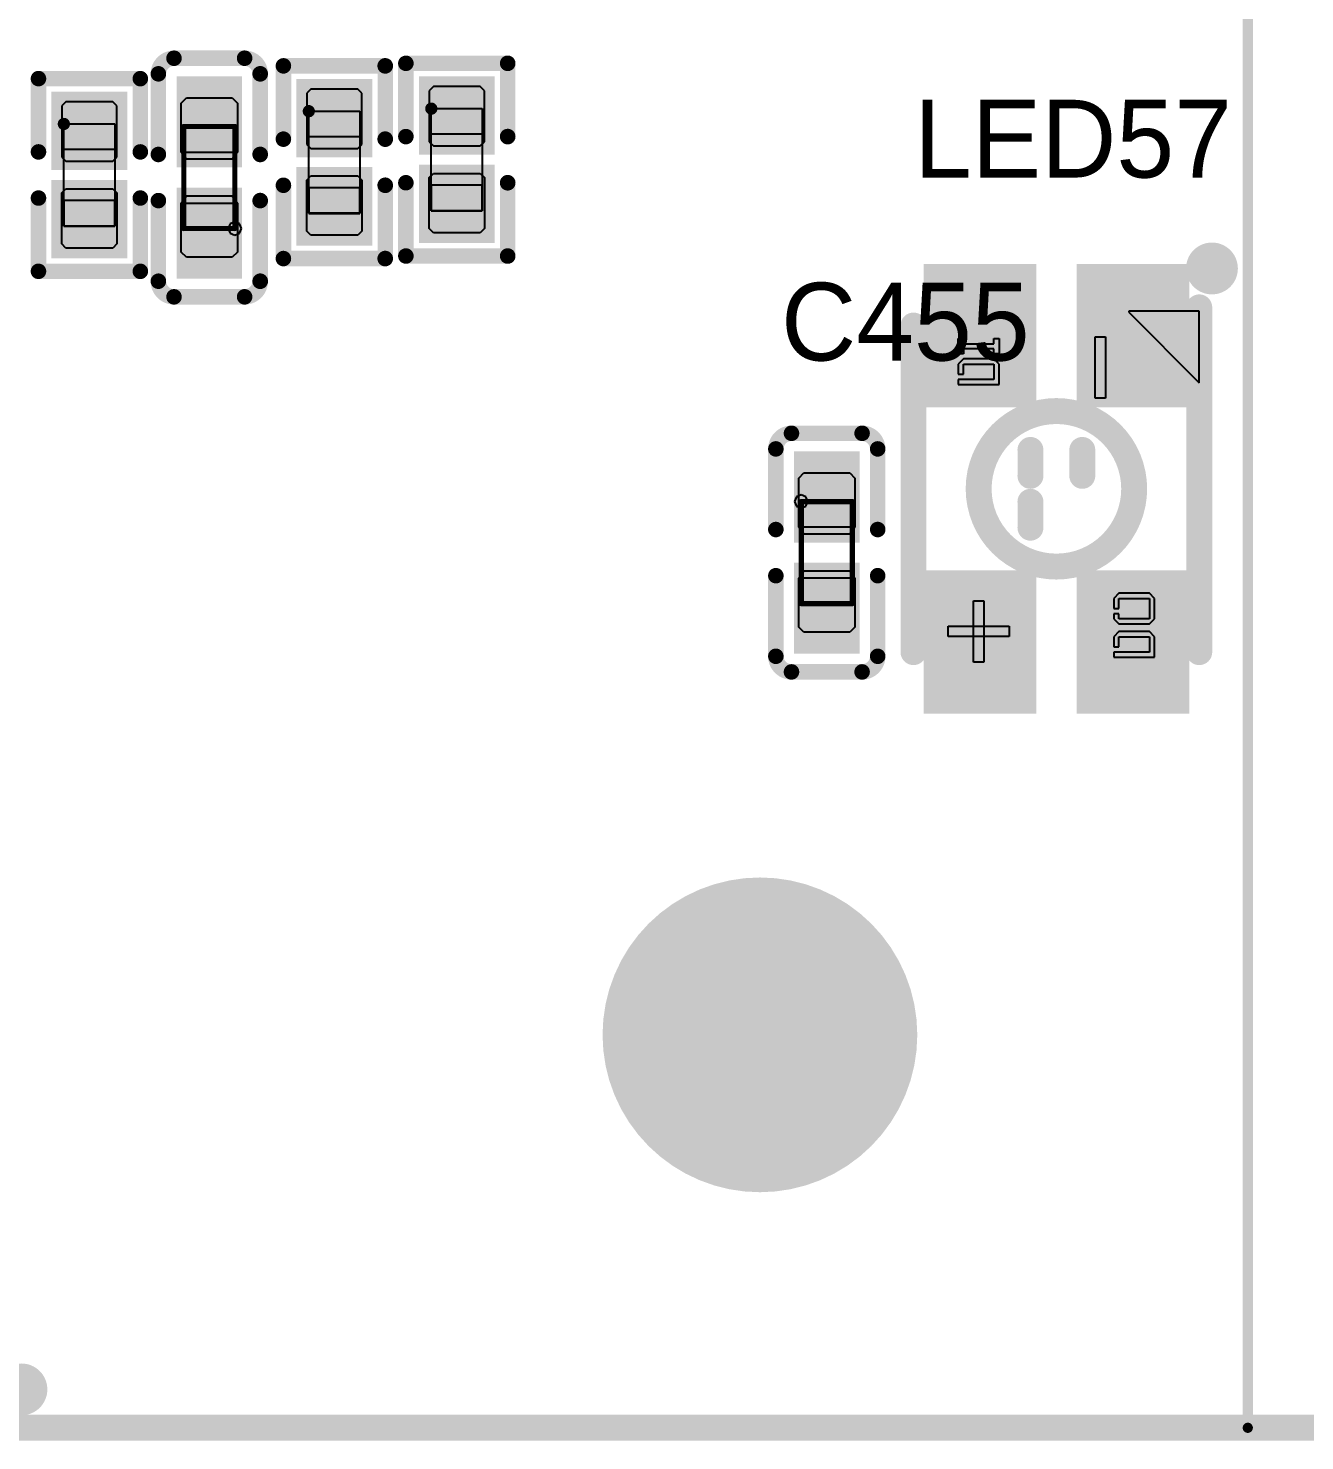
# Model space of a CAD drawing. Header units: millimetres. Extents: x 892 to 1144, y 1011 to 1123.
# Drawn here: x 1111.98 to 1124.48, y 1023.4 to 1037.24 of the extents above; entities that cross this region are included whole.
import ezdxf

# ---------------------------------------------------------------- set-up
doc = ezdxf.new("R2010")
doc.units = ezdxf.units.MM
for name, color, linetype in [('BottomLayer', 5, 'Continuous'), ('BottomSolder', 6, 'Continuous'), ('KeepOutLayer', 6, 'Continuous'), ('Mechanical15', 56, 'Continuous'), ('Mechanical4', 56, 'Continuous'), ('Mechanical5', 56, 'Continuous'), ('Mechanical6', 56, 'Continuous'), ('MultiLayer', 9, 'Continuous'), ('TopLayer', 1, 'Continuous'), ('TopOverlay', 2, 'Continuous'), ('TopPaste', 8, 'Continuous'), ('TopSolder', 216, 'Continuous')]:
    doc.layers.add(name, color=color, linetype=linetype)

msp = doc.modelspace()

# ---------------------------------------------------------------- linework, layer by layer
at = {"layer": 'BottomLayer', "const_width": 1.44}
msp.add_lwpolyline([(1118.425, 1027.375, 1), (1119.865, 1027.375, 1)], format="xyb", close=True, dxfattribs=at)
at = {"layer": 'BottomSolder', "const_width": 1.542}
msp.add_lwpolyline([(1118.374, 1027.375, 1), (1119.916, 1027.375, 1)], format="xyb", close=True, dxfattribs=at)
at = {"layer": 'KeepOutLayer', "const_width": 0.1}
for points in [[(1123.925, 1023.525), (1123.925, 1122.275)], [(1032.725, 1023.525), (1123.925, 1023.525)]]:
    msp.add_lwpolyline(points, dxfattribs=at)
at = {"layer": 'KeepOutLayer', "const_width": 0.05}
msp.add_lwpolyline([(1123.9, 1023.525, 1), (1123.95, 1023.525, 1)], format="xyb", close=True, dxfattribs=at)
msp.add_lwpolyline([(1123.9, 1023.525, 1), (1123.95, 1023.525, 1)], format="xyb", close=True, dxfattribs=at)
at = {"layer": 'Mechanical15'}
for p, q in [((1114, 1036.275), (1113.5, 1036.275)), ((1113.5, 1036.275), (1113.5, 1036.025)), ((1114, 1036.025), (1114, 1036.275)), ((1113.5, 1036.025), (1114, 1036.025)), ((1113.5, 1035.275), (1113.5, 1035.525)), ((1113.5, 1035.525), (1114, 1035.525)), ((1114, 1035.525), (1114, 1035.275)), ((1114, 1035.275), (1113.5, 1035.275)), ((1113.954, 1035.321), (1113.935, 1035.275)), ((1113.935, 1035.275), (1113.954, 1035.229)), ((1114, 1035.34), (1113.954, 1035.321)), ((1113.954, 1035.229), (1114, 1035.21)), ((1114, 1035.34), (1114, 1035.34)), ((1114.046, 1035.321), (1114, 1035.34)), ((1114, 1035.21), (1114.046, 1035.229)), ((1114, 1035.21), (1114, 1035.21)), ((1114.065, 1035.275), (1114.046, 1035.321)), ((1114.046, 1035.229), (1114.065, 1035.275)), ((1119.504, 1032.646), (1119.485, 1032.6)), ((1119.485, 1032.6), (1119.504, 1032.554)), ((1119.55, 1032.665), (1119.504, 1032.646)), ((1119.596, 1032.646), (1119.55, 1032.665)), ((1119.55, 1032.665), (1119.55, 1032.665)), ((1119.55, 1032.35), (1119.55, 1032.6)), ((1119.55, 1032.6), (1120.05, 1032.6)), ((1119.615, 1032.6), (1119.596, 1032.646)), ((1119.596, 1032.554), (1119.615, 1032.6)), ((1120.05, 1032.6), (1120.05, 1032.35)), ((1119.504, 1032.554), (1119.55, 1032.535)), ((1119.55, 1032.535), (1119.596, 1032.554)), ((1119.55, 1032.535), (1119.55, 1032.535)), ((1120.05, 1032.35), (1119.55, 1032.35)), ((1119.55, 1031.85), (1119.55, 1031.6)), ((1120.05, 1031.85), (1119.55, 1031.85)), ((1120.05, 1031.6), (1120.05, 1031.85)), ((1119.55, 1031.6), (1120.05, 1031.6))]:
    msp.add_line(p, q, dxfattribs=at)
at = {"layer": 'Mechanical15', "const_width": 0.0508}
for points in [[(1113.5, 1036.275), (1114, 1036.275)], [(1113.5, 1035.275), (1113.5, 1036.275)], [(1114, 1035.275), (1114, 1036.275)], [(1113.5, 1035.275), (1114, 1035.275)], [(1119.55, 1031.6), (1119.55, 1032.6)], [(1119.55, 1032.6), (1120.05, 1032.6)], [(1120.05, 1031.6), (1120.05, 1032.6)], [(1119.55, 1031.6), (1120.05, 1031.6)]]:
    msp.add_lwpolyline(points, dxfattribs=at)
at = {"layer": 'Mechanical15', "const_width": 0.0254}
for points in [[(1113.487, 1036.275, 1), (1113.513, 1036.275, 1)], [(1113.487, 1036.275, 1), (1113.513, 1036.275, 1)], [(1113.987, 1036.275, 1), (1114.013, 1036.275, 1)], [(1113.987, 1036.275, 1), (1114.013, 1036.275, 1)], [(1113.487, 1035.275, 1), (1113.513, 1035.275, 1)], [(1113.487, 1035.275, 1), (1113.513, 1035.275, 1)], [(1113.987, 1035.275, 1), (1114.013, 1035.275, 1)], [(1113.987, 1035.275, 1), (1114.013, 1035.275, 1)], [(1119.537, 1032.6, 1), (1119.563, 1032.6, 1)], [(1119.537, 1032.6, 1), (1119.563, 1032.6, 1)], [(1120.037, 1032.6, 1), (1120.063, 1032.6, 1)], [(1120.037, 1032.6, 1), (1120.063, 1032.6, 1)], [(1119.537, 1031.6, 1), (1119.563, 1031.6, 1)], [(1119.537, 1031.6, 1), (1119.563, 1031.6, 1)], [(1120.037, 1031.6, 1), (1120.063, 1031.6, 1)], [(1120.037, 1031.6, 1), (1120.063, 1031.6, 1)]]:
    msp.add_lwpolyline(points, format="xyb", close=True, dxfattribs=at)
at = {"layer": 'Mechanical4'}
for p, q in [((1114.725, 1035.425), (1114.725, 1036.425)), ((1114.725, 1036.425), (1115.225, 1036.425)), ((1115.225, 1036.425), (1115.225, 1035.425)), ((1115.925, 1035.45), (1115.925, 1036.45)), ((1115.925, 1036.45), (1116.425, 1036.45)), ((1116.425, 1036.45), (1116.425, 1035.45)), ((1112.325, 1035.3), (1112.325, 1036.3)), ((1112.325, 1036.3), (1112.825, 1036.3)), ((1112.825, 1036.3), (1112.825, 1035.3)), ((1115.225, 1035.425), (1114.725, 1035.425)), ((1116.425, 1035.45), (1115.925, 1035.45)), ((1112.825, 1035.3), (1112.325, 1035.3))]:
    msp.add_line(p, q, dxfattribs=at)
at = {"layer": 'Mechanical5'}
for p, q in [((1114.725, 1036.175), (1114.725, 1036.425)), ((1114.725, 1036.425), (1115.225, 1036.425)), ((1115.225, 1036.425), (1115.225, 1036.175)), ((1115.925, 1036.2), (1115.925, 1036.45)), ((1115.925, 1036.45), (1116.425, 1036.45)), ((1116.425, 1036.45), (1116.425, 1036.2)), ((1112.325, 1036.05), (1112.325, 1036.3)), ((1112.325, 1036.3), (1112.825, 1036.3)), ((1112.825, 1036.3), (1112.825, 1036.05)), ((1115.225, 1036.175), (1114.725, 1036.175)), ((1116.425, 1036.2), (1115.925, 1036.2)), ((1112.825, 1036.05), (1112.325, 1036.05)), ((1114.725, 1035.674), (1114.725, 1035.424)), ((1115.225, 1035.674), (1114.725, 1035.674)), ((1115.225, 1035.424), (1115.225, 1035.674)), ((1115.925, 1035.699), (1115.925, 1035.449)), ((1116.425, 1035.699), (1115.925, 1035.699)), ((1116.425, 1035.449), (1116.425, 1035.699)), ((1112.325, 1035.549), (1112.325, 1035.299)), ((1112.825, 1035.549), (1112.325, 1035.549)), ((1112.825, 1035.299), (1112.825, 1035.549)), ((1114.725, 1035.424), (1115.225, 1035.424)), ((1115.925, 1035.449), (1116.425, 1035.449)), ((1112.325, 1035.299), (1112.825, 1035.299))]:
    msp.add_line(p, q, dxfattribs=at)
at = {"layer": 'Mechanical6'}
for p, q in [((1123.45, 1034.465), (1122.76, 1034.465)), ((1122.76, 1034.465), (1122.76, 1034.455)), ((1122.76, 1034.455), (1123.45, 1033.765)), ((1123.45, 1033.765), (1123.45, 1034.465)), ((1121.088, 1034.047), (1121.088, 1034.197)), ((1121.088, 1034.197), (1121.138, 1034.197)), ((1121.138, 1034.197), (1121.138, 1034.147)), ((1121.138, 1034.147), (1121.438, 1034.147)), ((1121.438, 1034.147), (1121.438, 1034.197)), ((1121.438, 1034.197), (1121.488, 1034.197)), ((1121.488, 1034.197), (1121.488, 1034.047)), ((1122.431, 1033.614), (1122.431, 1034.214)), ((1122.431, 1034.214), (1122.531, 1034.214)), ((1122.531, 1034.214), (1122.531, 1033.614)), ((1121.138, 1034.047), (1121.088, 1034.047)), ((1121.138, 1033.997), (1121.088, 1033.947)), ((1121.438, 1034.097), (1121.138, 1034.097)), ((1121.138, 1034.097), (1121.138, 1034.047)), ((1121.438, 1033.997), (1121.138, 1033.997)), ((1121.438, 1034.047), (1121.438, 1034.097)), ((1121.488, 1034.047), (1121.438, 1034.047)), ((1121.488, 1033.947), (1121.438, 1033.997)), ((1121.088, 1033.947), (1121.088, 1033.847)), ((1121.088, 1033.847), (1121.138, 1033.847)), ((1121.138, 1033.847), (1121.138, 1033.947)), ((1121.138, 1033.947), (1121.438, 1033.947)), ((1121.438, 1033.947), (1121.438, 1033.797)), ((1121.488, 1033.747), (1121.488, 1033.947)), ((1121.088, 1033.797), (1121.088, 1033.747)), ((1121.438, 1033.797), (1121.088, 1033.797)), ((1121.088, 1033.747), (1121.488, 1033.747)), ((1122.531, 1033.614), (1122.431, 1033.614)), ((1121.238, 1031.028), (1121.238, 1031.628)), ((1121.238, 1031.628), (1121.338, 1031.628)), ((1121.338, 1031.628), (1121.338, 1031.028)), ((1122.662, 1031.701), (1122.612, 1031.651)), ((1122.612, 1031.651), (1122.612, 1031.551)), ((1122.962, 1031.701), (1122.662, 1031.701)), ((1122.662, 1031.551), (1122.662, 1031.651)), ((1122.662, 1031.651), (1122.962, 1031.651)), ((1123.012, 1031.651), (1122.962, 1031.701)), ((1122.962, 1031.651), (1122.962, 1031.451)), ((1123.012, 1031.451), (1123.012, 1031.651)), ((1122.612, 1031.551), (1122.662, 1031.551)), ((1122.612, 1031.501), (1122.612, 1031.451)), ((1122.662, 1031.501), (1122.612, 1031.501)), ((1122.662, 1031.451), (1122.662, 1031.501)), ((1120.988, 1031.278), (1120.988, 1031.378)), ((1120.988, 1031.378), (1121.588, 1031.378)), ((1121.588, 1031.378), (1121.588, 1031.278)), ((1122.612, 1031.451), (1122.662, 1031.401)), ((1122.962, 1031.451), (1122.662, 1031.451)), ((1122.662, 1031.401), (1122.962, 1031.401)), ((1122.962, 1031.401), (1123.012, 1031.451)), ((1122.962, 1031.401), (1122.962, 1031.401)), ((1121.588, 1031.278), (1120.988, 1031.278)), ((1122.662, 1031.326), (1122.612, 1031.276)), ((1122.612, 1031.276), (1122.612, 1031.176)), ((1122.962, 1031.326), (1122.662, 1031.326)), ((1122.662, 1031.176), (1122.662, 1031.276)), ((1122.662, 1031.276), (1122.962, 1031.276)), ((1123.012, 1031.276), (1122.962, 1031.326)), ((1122.962, 1031.276), (1122.962, 1031.126)), ((1123.012, 1031.076), (1123.012, 1031.276)), ((1122.612, 1031.176), (1122.662, 1031.176)), ((1122.612, 1031.126), (1122.612, 1031.076)), ((1122.962, 1031.126), (1122.612, 1031.126)), ((1122.612, 1031.076), (1123.012, 1031.076)), ((1121.338, 1031.028), (1121.238, 1031.028))]:
    msp.add_line(p, q, dxfattribs=at)
for points, const_width in [([(1114.755, 1036.425, 1), (1114.695, 1036.425, 1)], 0.06), ([(1114.68, 1036.425, 1), (1114.71, 1036.425, 1)], 0.03), ([(1114.74, 1036.425, 1), (1114.77, 1036.425, 1)], 0.03), ([(1115.955, 1036.45, 1), (1115.895, 1036.45, 1)], 0.06), ([(1115.88, 1036.45, 1), (1115.91, 1036.45, 1)], 0.03), ([(1115.94, 1036.45, 1), (1115.97, 1036.45, 1)], 0.03), ([(1112.355, 1036.3, 1), (1112.295, 1036.3, 1)], 0.06), ([(1112.28, 1036.3, 1), (1112.31, 1036.3, 1)], 0.03), ([(1112.34, 1036.3, 1), (1112.37, 1036.3, 1)], 0.03)]:
    msp.add_lwpolyline(points, format="xyb", close=True, dxfattribs=dict(at, const_width=const_width))
at = {"layer": 'MultiLayer', "const_width": 1.44}
msp.add_lwpolyline([(1118.425, 1027.375, 1), (1119.865, 1027.375, 1)], format="xyb", close=True, dxfattribs=at)
at = {"layer": 'TopLayer', "const_width": 1.44}
msp.add_lwpolyline([(1118.425, 1027.375, 1), (1119.865, 1027.375, 1)], format="xyb", close=True, dxfattribs=at)
at = {"layer": 'TopLayer'}
for points in [[(1114.02, 1035.925), (1114.02, 1036.715), (1113.48, 1035.925), (1113.48, 1036.715)], [(1114.705, 1036.641), (1114.705, 1036.075), (1115.245, 1036.641), (1115.245, 1036.075)], [(1115.905, 1036.666), (1115.905, 1036.1), (1116.445, 1036.666), (1116.445, 1036.1)], [(1112.305, 1036.516), (1112.305, 1035.95), (1112.845, 1036.516), (1112.845, 1035.95)], [(1114.705, 1035.775), (1114.705, 1035.209), (1115.245, 1035.775), (1115.245, 1035.209)], [(1115.905, 1035.8), (1115.905, 1035.234), (1116.445, 1035.8), (1116.445, 1035.234)], [(1112.305, 1035.65), (1112.305, 1035.084), (1112.845, 1035.65), (1112.845, 1035.084)], [(1114.02, 1034.835), (1114.02, 1035.625), (1113.48, 1034.835), (1113.48, 1035.625)], [(1120.85, 1034.825), (1120.85, 1033.625), (1121.75, 1034.825), (1121.75, 1033.625)], [(1122.35, 1034.825), (1122.35, 1033.625), (1123.25, 1034.825), (1123.25, 1033.625)], [(1119.53, 1033.04), (1119.53, 1032.25), (1120.07, 1033.04), (1120.07, 1032.25)], [(1119.53, 1031.95), (1119.53, 1031.16), (1120.07, 1031.95), (1120.07, 1031.16)], [(1120.85, 1031.825), (1120.85, 1030.625), (1121.75, 1031.825), (1121.75, 1030.625)], [(1122.35, 1031.825), (1122.35, 1030.625), (1123.25, 1031.825), (1123.25, 1030.625)]]:
    msp.add_solid(points, dxfattribs=at)
at = {"layer": 'TopOverlay', "const_width": 0.152}
for points in [[(1113.251, 1036.791, -0.414214), (1113.404, 1036.944)], [(1114.096, 1036.944, -0.414214), (1114.249, 1036.791)], [(1113.404, 1034.606, -0.414214), (1113.251, 1034.759)], [(1114.249, 1034.759, -0.414214), (1114.096, 1034.606)], [(1119.301, 1033.116, -0.414214), (1119.454, 1033.269)], [(1120.146, 1033.269, -0.414214), (1120.299, 1033.116)], [(1119.454, 1030.931, -0.414214), (1119.301, 1031.084)], [(1120.299, 1031.084, -0.414214), (1120.146, 1030.931)]]:
    msp.add_lwpolyline(points, format="xyb", dxfattribs=at)
at = {"layer": 'TopOverlay'}
for points, const_width in [([(1113.404, 1036.944), (1114.096, 1036.944)], 0.152), ([(1113.251, 1036.001), (1113.251, 1036.791)], 0.152), ([(1114.249, 1036.001), (1114.249, 1036.791)], 0.152), ([(1114.476, 1036.151), (1114.476, 1036.869)], 0.152), ([(1114.476, 1036.869), (1115.474, 1036.869)], 0.152), ([(1115.474, 1036.151), (1115.474, 1036.869)], 0.152), ([(1115.676, 1036.176), (1115.676, 1036.894)], 0.152), ([(1115.676, 1036.894), (1116.674, 1036.894)], 0.152), ([(1116.674, 1036.176), (1116.674, 1036.894)], 0.152), ([(1112.076, 1036.026), (1112.076, 1036.744)], 0.152), ([(1112.076, 1036.744), (1113.074, 1036.744)], 0.152), ([(1113.074, 1036.026), (1113.074, 1036.744)], 0.152), ([(1114.476, 1034.981), (1114.476, 1035.699)], 0.152), ([(1115.474, 1034.981), (1115.474, 1035.699)], 0.152), ([(1115.676, 1035.006), (1115.676, 1035.724)], 0.152), ([(1116.674, 1035.006), (1116.674, 1035.724)], 0.152), ([(1112.076, 1034.856), (1112.076, 1035.574)], 0.152), ([(1113.074, 1034.856), (1113.074, 1035.574)], 0.152), ([(1113.251, 1034.759), (1113.251, 1035.549)], 0.152), ([(1114.249, 1034.759), (1114.249, 1035.549)], 0.152), ([(1115.676, 1035.006), (1116.674, 1035.006)], 0.152), ([(1112.076, 1034.856), (1113.074, 1034.856)], 0.152), ([(1114.476, 1034.981), (1115.474, 1034.981)], 0.152), ([(1113.404, 1034.606), (1114.096, 1034.606)], 0.152), ([(1123.45, 1034.325), (1123.45, 1034.503)], 0.254), ([(1120.65, 1031.125), (1120.65, 1034.325)], 0.254), ([(1123.45, 1031.125), (1123.45, 1034.325)], 0.254), ([(1119.454, 1033.269), (1120.146, 1033.269)], 0.152), ([(1119.301, 1032.326), (1119.301, 1033.116)], 0.152), ([(1120.299, 1032.326), (1120.299, 1033.116)], 0.152), ([(1121.796, 1032.852), (1121.796, 1033.106)], 0.254), ([(1122.304, 1032.852), (1122.304, 1033.106)], 0.254), ([(1121.796, 1032.344), (1121.796, 1032.598)], 0.254), ([(1119.301, 1031.084), (1119.301, 1031.874)], 0.152), ([(1120.299, 1031.084), (1120.299, 1031.874)], 0.152), ([(1119.454, 1030.931), (1120.146, 1030.931)], 0.152), ([(925.275, 1023.525), (1143.625, 1023.525)], 0.254)]:
    msp.add_lwpolyline(points, dxfattribs=dict(at, const_width=const_width))
for points, const_width in [([(1113.366, 1036.944, 1), (1113.442, 1036.944, 1)], 0.0762), ([(1113.366, 1036.944, 1), (1113.442, 1036.944, 1)], 0.0762), ([(1114.058, 1036.944, 1), (1114.134, 1036.944, 1)], 0.0762), ([(1114.058, 1036.944, 1), (1114.134, 1036.944, 1)], 0.0762), ([(1113.213, 1036.791, 1), (1113.289, 1036.791, 1)], 0.0762), ([(1113.213, 1036.791, 1), (1113.289, 1036.791, 1)], 0.0762), ([(1114.21, 1036.791, 1), (1114.287, 1036.791, 1)], 0.0762), ([(1114.21, 1036.791, 1), (1114.287, 1036.791, 1)], 0.0762), ([(1114.438, 1036.869, 1), (1114.514, 1036.869, 1)], 0.0762), ([(1114.438, 1036.869, 1), (1114.514, 1036.869, 1)], 0.0762), ([(1115.435, 1036.869, 1), (1115.512, 1036.869, 1)], 0.0762), ([(1115.435, 1036.869, 1), (1115.512, 1036.869, 1)], 0.0762), ([(1115.638, 1036.894, 1), (1115.714, 1036.894, 1)], 0.0762), ([(1115.638, 1036.894, 1), (1115.714, 1036.894, 1)], 0.0762), ([(1116.635, 1036.894, 1), (1116.712, 1036.894, 1)], 0.0762), ([(1116.635, 1036.894, 1), (1116.712, 1036.894, 1)], 0.0762), ([(1112.038, 1036.744, 1), (1112.114, 1036.744, 1)], 0.0762), ([(1112.038, 1036.744, 1), (1112.114, 1036.744, 1)], 0.0762), ([(1113.036, 1036.744, 1), (1113.112, 1036.744, 1)], 0.0762), ([(1113.036, 1036.744, 1), (1113.112, 1036.744, 1)], 0.0762), ([(1114.438, 1036.151, 1), (1114.514, 1036.151, 1)], 0.0762), ([(1115.435, 1036.151, 1), (1115.512, 1036.151, 1)], 0.0762), ([(1115.638, 1036.176, 1), (1115.714, 1036.176, 1)], 0.0762), ([(1116.635, 1036.176, 1), (1116.712, 1036.176, 1)], 0.0762), ([(1112.038, 1036.026, 1), (1112.114, 1036.026, 1)], 0.0762), ([(1113.036, 1036.026, 1), (1113.112, 1036.026, 1)], 0.0762), ([(1113.213, 1036.001, 1), (1113.289, 1036.001, 1)], 0.0762), ([(1114.21, 1036.001, 1), (1114.287, 1036.001, 1)], 0.0762), ([(1114.438, 1035.699, 1), (1114.514, 1035.699, 1)], 0.0762), ([(1115.435, 1035.699, 1), (1115.512, 1035.699, 1)], 0.0762), ([(1115.638, 1035.724, 1), (1115.714, 1035.724, 1)], 0.0762), ([(1116.635, 1035.724, 1), (1116.712, 1035.724, 1)], 0.0762), ([(1112.038, 1035.574, 1), (1112.114, 1035.574, 1)], 0.0762), ([(1113.036, 1035.574, 1), (1113.112, 1035.574, 1)], 0.0762), ([(1113.213, 1035.549, 1), (1113.289, 1035.549, 1)], 0.0762), ([(1114.21, 1035.549, 1), (1114.287, 1035.549, 1)], 0.0762), ([(1115.638, 1035.006, 1), (1115.714, 1035.006, 1)], 0.0762), ([(1115.638, 1035.006, 1), (1115.714, 1035.006, 1)], 0.0762), ([(1116.635, 1035.006, 1), (1116.712, 1035.006, 1)], 0.0762), ([(1116.635, 1035.006, 1), (1116.712, 1035.006, 1)], 0.0762), ([(1123.701, 1034.884, 1), (1123.447, 1034.884, 1)], 0.254), ([(1112.038, 1034.856, 1), (1112.114, 1034.856, 1)], 0.0762), ([(1112.038, 1034.856, 1), (1112.114, 1034.856, 1)], 0.0762), ([(1113.036, 1034.856, 1), (1113.112, 1034.856, 1)], 0.0762), ([(1113.036, 1034.856, 1), (1113.112, 1034.856, 1)], 0.0762), ([(1114.438, 1034.981, 1), (1114.514, 1034.981, 1)], 0.0762), ([(1114.438, 1034.981, 1), (1114.514, 1034.981, 1)], 0.0762), ([(1115.435, 1034.981, 1), (1115.512, 1034.981, 1)], 0.0762), ([(1115.435, 1034.981, 1), (1115.512, 1034.981, 1)], 0.0762), ([(1123.383, 1034.884, 1), (1123.51, 1034.884, 1)], 0.127), ([(1123.637, 1034.884, 1), (1123.764, 1034.884, 1)], 0.127), ([(1113.213, 1034.759, 1), (1113.289, 1034.759, 1)], 0.0762), ([(1113.213, 1034.759, 1), (1113.289, 1034.759, 1)], 0.0762), ([(1114.21, 1034.759, 1), (1114.287, 1034.759, 1)], 0.0762), ([(1114.21, 1034.759, 1), (1114.287, 1034.759, 1)], 0.0762), ([(1113.366, 1034.606, 1), (1113.442, 1034.606, 1)], 0.0762), ([(1113.366, 1034.606, 1), (1113.442, 1034.606, 1)], 0.0762), ([(1114.058, 1034.606, 1), (1114.134, 1034.606, 1)], 0.0762), ([(1114.058, 1034.606, 1), (1114.134, 1034.606, 1)], 0.0762), ([(1123.386, 1034.503, 1), (1123.513, 1034.503, 1)], 0.127), ([(1120.586, 1034.325, 1), (1120.713, 1034.325, 1)], 0.127), ([(1123.386, 1034.325, 1), (1123.513, 1034.325, 1)], 0.127), ([(1123.386, 1034.325, 1), (1123.513, 1034.325, 1)], 0.127), ([(1122.812, 1032.725, 1), (1121.288, 1032.725, 1)], 0.254), ([(1119.416, 1033.269, 1), (1119.492, 1033.269, 1)], 0.0762), ([(1119.416, 1033.269, 1), (1119.492, 1033.269, 1)], 0.0762), ([(1120.108, 1033.269, 1), (1120.184, 1033.269, 1)], 0.0762), ([(1120.108, 1033.269, 1), (1120.184, 1033.269, 1)], 0.0762), ([(1119.263, 1033.116, 1), (1119.339, 1033.116, 1)], 0.0762), ([(1119.263, 1033.116, 1), (1119.339, 1033.116, 1)], 0.0762), ([(1120.261, 1033.116, 1), (1120.337, 1033.116, 1)], 0.0762), ([(1120.261, 1033.116, 1), (1120.337, 1033.116, 1)], 0.0762), ([(1121.732, 1033.106, 1), (1121.859, 1033.106, 1)], 0.127), ([(1122.24, 1033.106, 1), (1122.367, 1033.106, 1)], 0.127), ([(1121.732, 1032.852, 1), (1121.859, 1032.852, 1)], 0.127), ([(1122.24, 1032.852, 1), (1122.367, 1032.852, 1)], 0.127), ([(1121.224, 1032.725, 1), (1121.351, 1032.725, 1)], 0.127), ([(1121.732, 1032.598, 1), (1121.859, 1032.598, 1)], 0.127), ([(1122.748, 1032.725, 1), (1122.875, 1032.725, 1)], 0.127), ([(1121.732, 1032.344, 1), (1121.859, 1032.344, 1)], 0.127), ([(1119.263, 1032.326, 1), (1119.339, 1032.326, 1)], 0.0762), ([(1120.261, 1032.326, 1), (1120.337, 1032.326, 1)], 0.0762), ([(1119.263, 1031.874, 1), (1119.339, 1031.874, 1)], 0.0762), ([(1120.261, 1031.874, 1), (1120.337, 1031.874, 1)], 0.0762), ([(1120.586, 1031.125, 1), (1120.713, 1031.125, 1)], 0.127), ([(1123.386, 1031.125, 1), (1123.513, 1031.125, 1)], 0.127), ([(1119.263, 1031.084, 1), (1119.339, 1031.084, 1)], 0.0762), ([(1119.263, 1031.084, 1), (1119.339, 1031.084, 1)], 0.0762), ([(1120.261, 1031.084, 1), (1120.337, 1031.084, 1)], 0.0762), ([(1120.261, 1031.084, 1), (1120.337, 1031.084, 1)], 0.0762), ([(1119.416, 1030.931, 1), (1119.492, 1030.931, 1)], 0.0762), ([(1119.416, 1030.931, 1), (1119.492, 1030.931, 1)], 0.0762), ([(1120.108, 1030.931, 1), (1120.184, 1030.931, 1)], 0.0762), ([(1120.108, 1030.931, 1), (1120.184, 1030.931, 1)], 0.0762), ([(1112.036, 1023.901, 1), (1111.782, 1023.901, 1)], 0.254), ([(1111.972, 1023.901, 1), (1112.099, 1023.901, 1)], 0.127)]:
    msp.add_lwpolyline(points, format="xyb", close=True, dxfattribs=dict(at, const_width=const_width))
at = {"layer": 'TopPaste'}
for p, q in [((1114.745, 1036.641), (1114.705, 1036.601)), ((1114.705, 1036.601), (1114.705, 1036.1)), ((1115.205, 1036.641), (1114.745, 1036.641)), ((1115.245, 1036.601), (1115.205, 1036.641)), ((1115.245, 1036.1), (1115.245, 1036.601)), ((1115.945, 1036.666), (1115.905, 1036.626)), ((1115.905, 1036.626), (1115.905, 1036.125)), ((1116.405, 1036.666), (1115.945, 1036.666)), ((1116.445, 1036.626), (1116.405, 1036.666)), ((1116.445, 1036.125), (1116.445, 1036.626)), ((1112.345, 1036.516), (1112.305, 1036.476)), ((1112.305, 1036.476), (1112.305, 1035.975)), ((1112.805, 1036.516), (1112.345, 1036.516)), ((1112.845, 1036.476), (1112.805, 1036.516)), ((1112.845, 1035.975), (1112.845, 1036.476)), ((1113.475, 1036.505), (1113.525, 1036.555)), ((1113.475, 1036.025), (1113.475, 1036.505)), ((1113.525, 1036.555), (1113.975, 1036.555)), ((1113.975, 1036.555), (1114.025, 1036.505)), ((1114.025, 1036.505), (1114.025, 1036.025)), ((1114.705, 1036.1), (1114.745, 1036.06)), ((1114.745, 1036.06), (1115.205, 1036.06)), ((1115.205, 1036.06), (1115.245, 1036.1)), ((1115.905, 1036.125), (1115.945, 1036.085)), ((1115.945, 1036.085), (1116.405, 1036.085)), ((1116.405, 1036.085), (1116.445, 1036.125)), ((1112.305, 1035.975), (1112.345, 1035.935)), ((1112.345, 1035.935), (1112.805, 1035.935)), ((1112.805, 1035.935), (1112.845, 1035.975)), ((1113.525, 1035.955), (1113.475, 1036.025)), ((1113.975, 1035.955), (1113.525, 1035.955)), ((1114.025, 1036.025), (1113.975, 1035.955)), ((1114.705, 1035.75), (1114.745, 1035.79)), ((1114.745, 1035.79), (1115.205, 1035.79)), ((1115.205, 1035.79), (1115.245, 1035.75)), ((1115.905, 1035.775), (1115.945, 1035.815)), ((1115.905, 1035.274), (1115.905, 1035.775)), ((1115.945, 1035.815), (1116.405, 1035.815)), ((1116.405, 1035.815), (1116.445, 1035.775)), ((1116.445, 1035.775), (1116.445, 1035.274)), ((1112.305, 1035.625), (1112.345, 1035.665)), ((1112.305, 1035.124), (1112.305, 1035.625)), ((1112.345, 1035.665), (1112.805, 1035.665)), ((1112.805, 1035.665), (1112.845, 1035.625)), ((1112.845, 1035.625), (1112.845, 1035.124)), ((1114.705, 1035.249), (1114.705, 1035.75)), ((1115.245, 1035.75), (1115.245, 1035.249)), ((1113.475, 1035.525), (1113.525, 1035.595)), ((1113.475, 1035.045), (1113.475, 1035.525)), ((1113.525, 1035.595), (1113.975, 1035.595)), ((1113.975, 1035.595), (1114.025, 1035.525)), ((1114.025, 1035.525), (1114.025, 1035.045)), ((1114.745, 1035.209), (1114.705, 1035.249)), ((1115.205, 1035.209), (1114.745, 1035.209)), ((1115.245, 1035.249), (1115.205, 1035.209)), ((1115.945, 1035.234), (1115.905, 1035.274)), ((1116.405, 1035.234), (1115.945, 1035.234)), ((1116.445, 1035.274), (1116.405, 1035.234)), ((1112.345, 1035.084), (1112.305, 1035.124)), ((1112.805, 1035.084), (1112.345, 1035.084)), ((1112.845, 1035.124), (1112.805, 1035.084)), ((1113.525, 1034.995), (1113.475, 1035.045)), ((1113.975, 1034.995), (1113.525, 1034.995)), ((1114.025, 1035.045), (1113.975, 1034.995)), ((1119.525, 1032.83), (1119.575, 1032.88)), ((1119.575, 1032.88), (1120.025, 1032.88)), ((1120.025, 1032.88), (1120.075, 1032.83)), ((1119.525, 1032.35), (1119.525, 1032.83)), ((1120.075, 1032.83), (1120.075, 1032.35)), ((1119.575, 1032.28), (1119.525, 1032.35)), ((1120.075, 1032.35), (1120.025, 1032.28)), ((1120.025, 1032.28), (1119.575, 1032.28)), ((1119.525, 1031.85), (1119.575, 1031.92)), ((1119.575, 1031.92), (1120.025, 1031.92)), ((1120.025, 1031.92), (1120.075, 1031.85)), ((1119.525, 1031.37), (1119.525, 1031.85)), ((1120.075, 1031.85), (1120.075, 1031.37)), ((1119.575, 1031.32), (1119.525, 1031.37)), ((1120.075, 1031.37), (1120.025, 1031.32)), ((1120.025, 1031.32), (1119.575, 1031.32))]:
    msp.add_line(p, q, dxfattribs=at)
for points in [[(1114.02, 1035.925), (1114.02, 1036.715), (1113.48, 1035.925), (1113.48, 1036.715)], [(1114.705, 1036.641), (1114.705, 1036.075), (1115.245, 1036.641), (1115.245, 1036.075)], [(1115.905, 1036.666), (1115.905, 1036.1), (1116.445, 1036.666), (1116.445, 1036.1)], [(1112.305, 1036.516), (1112.305, 1035.95), (1112.845, 1036.516), (1112.845, 1035.95)], [(1114.705, 1035.775), (1114.705, 1035.209), (1115.245, 1035.775), (1115.245, 1035.209)], [(1115.905, 1035.8), (1115.905, 1035.234), (1116.445, 1035.8), (1116.445, 1035.234)], [(1112.305, 1035.65), (1112.305, 1035.084), (1112.845, 1035.65), (1112.845, 1035.084)], [(1114.02, 1034.835), (1114.02, 1035.625), (1113.48, 1034.835), (1113.48, 1035.625)], [(1120.85, 1034.825), (1120.85, 1033.625), (1121.75, 1034.825), (1121.75, 1033.625)], [(1122.35, 1034.825), (1122.35, 1033.625), (1123.25, 1034.825), (1123.25, 1033.625)], [(1119.53, 1033.04), (1119.53, 1032.25), (1120.07, 1033.04), (1120.07, 1032.25)], [(1119.53, 1031.95), (1119.53, 1031.16), (1120.07, 1031.95), (1120.07, 1031.16)], [(1120.85, 1031.825), (1120.85, 1030.625), (1121.75, 1031.825), (1121.75, 1030.625)], [(1122.35, 1031.825), (1122.35, 1030.625), (1123.25, 1031.825), (1123.25, 1030.625)]]:
    msp.add_solid(points, dxfattribs=at)
at = {"layer": 'TopSolder', "const_width": 1.542}
msp.add_lwpolyline([(1118.374, 1027.375, 1), (1119.916, 1027.375, 1)], format="xyb", close=True, dxfattribs=at)
at = {"layer": 'TopSolder'}
for points in [[(1114.071, 1035.874), (1114.071, 1036.766), (1113.429, 1035.874), (1113.429, 1036.766)], [(1114.603, 1036.742), (1114.603, 1035.973), (1115.347, 1036.742), (1115.347, 1035.973)], [(1115.803, 1036.767), (1115.803, 1035.998), (1116.547, 1036.767), (1116.547, 1035.998)], [(1112.203, 1036.617), (1112.203, 1035.848), (1112.947, 1036.617), (1112.947, 1035.848)], [(1115.803, 1035.902), (1115.803, 1035.133), (1116.547, 1035.902), (1116.547, 1035.133)], [(1114.603, 1035.877), (1114.603, 1035.108), (1115.347, 1035.877), (1115.347, 1035.108)], [(1112.203, 1035.752), (1112.203, 1034.983), (1112.947, 1035.752), (1112.947, 1034.983)], [(1114.071, 1034.784), (1114.071, 1035.676), (1113.429, 1034.784), (1113.429, 1035.676)], [(1120.748, 1034.927), (1120.748, 1033.523), (1121.852, 1034.927), (1121.852, 1033.523)], [(1122.248, 1034.927), (1122.248, 1033.523), (1123.352, 1034.927), (1123.352, 1033.523)], [(1119.479, 1033.091), (1119.479, 1032.199), (1120.121, 1033.091), (1120.121, 1032.199)], [(1119.479, 1032.001), (1119.479, 1031.109), (1120.121, 1032.001), (1120.121, 1031.109)], [(1120.748, 1031.927), (1120.748, 1030.523), (1121.852, 1031.927), (1121.852, 1030.523)], [(1122.248, 1031.927), (1122.248, 1030.523), (1123.352, 1031.927), (1123.352, 1030.523)]]:
    msp.add_solid(points, dxfattribs=at)

# ---------------------------------------------------------------- texts
at = {"layer": 'TopOverlay'}
for s, p in [('LED57', (1120.655, 1035.775)), ('C455', (1119.352, 1033.982))]:
    msp.add_text(s, height=0.762, dxfattribs=at).set_placement(p)

doc.saveas('drawing.dxf')
